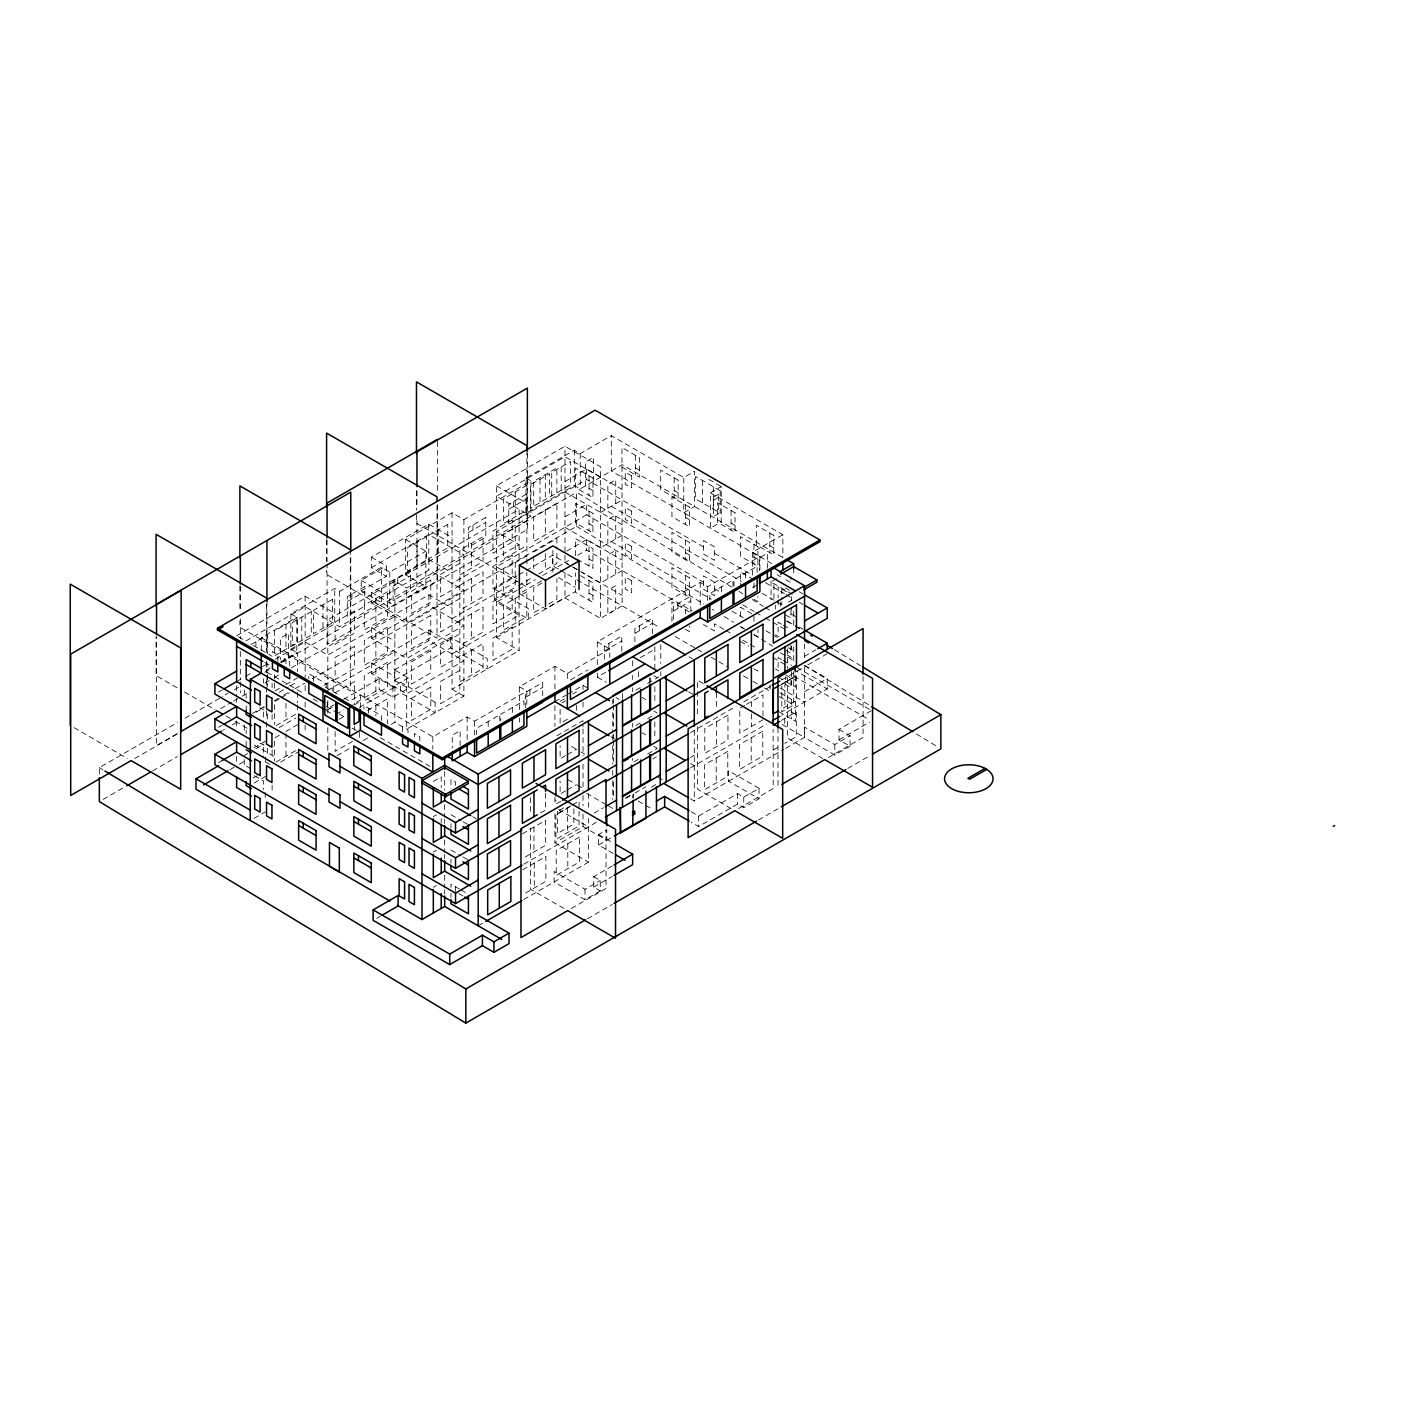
<?xml version="1.0" encoding="UTF-8"?>
<svg xmlns="http://www.w3.org/2000/svg" width="1405" height="1405" viewBox="0 0 1405 1405"><rect width="100%" height="100%" fill="white"/><g stroke="black" fill="none" stroke-linecap="round" stroke-linejoin="round"><path stroke-width="0.75" stroke-dasharray="5 3.75" d="M371.324 557.188L386.357 565.864L386.357 576.349L371.324 567.673L371.324 557.188L428.648 524.1L452.059 537.606M236.62 635.815L305.148 596.247L334.741 613.335M519.112 594.508L519.112 650.55L496.439 637.466L496.439 485.814L564.968 446.246L600.462 466.741L600.462 618.393L612.791 611.28M405.676 539.573L425.873 551.234L425.873 586.517L405.676 574.873L405.676 539.573L452.059 512.79L463.896 519.622L530.95 480.914L530.95 516.215L406.712 587.94L394.875 581.108L327.822 619.816L327.822 690.399M290.853 613.845L296.771 617.252L296.771 652.552L290.853 649.145L290.853 613.845L334.741 588.502L339.659 591.347L381.422 567.234L389.782 572.063L425.873 551.234M782.567 557.311L622.152 464.686L580.247 488.887L574.329 485.463L526.014 513.369L526.014 478.069L574.329 450.18L580.247 453.587L611.298 435.655L683.778 477.489L694.614 471.237L694.614 506.538L683.778 512.79L683.778 477.489M371.324 567.673L428.648 534.567L463.896 554.922M245.875 640.943L305.148 606.714L339.659 626.648L381.422 602.534L381.422 567.234M261.26 650.199L261.26 637.747L296.771 617.252M425.873 586.517L389.782 607.346L361.208 590.855L361.208 580.388L386.357 565.864M250.933 644.596L267.494 635.042L267.494 653.711M526.805 485.322L503.64 498.705L503.64 523.591L526.805 510.208M361.208 590.855L386.357 576.349M347.281 601.586L364.738 591.505M468.357 532.548L485.796 522.467M508.786 509.207L526.225 499.126M371.693 603.026L428.894 570.009L463.896 590.205L406.712 623.223L371.693 603.026L371.693 592.541L428.894 559.524L452.059 572.906M564.968 481.546L586.658 469.007L622.152 489.502M405.676 574.873L519.112 509.383L519.112 561.28M393.119 585.92L410.559 575.839M290.853 649.145L334.741 623.802L334.741 588.502M218.53 692.015L222.148 689.925M236.62 681.583L244.031 677.298M245.875 676.227L253.286 671.959M262.542 666.602L268.109 663.406M275.503 659.121L305.148 642.015L327.822 655.116L394.875 616.391M703.484 546.931L586.658 479.491L496.439 531.582L519.112 544.666L452.059 583.374M270.287 667.832L264.825 670.993L303.849 693.526M280.561 661.895L296.771 652.552M281.018 662.528L297.561 652.974L297.561 671.643M526.805 520.623L503.64 534.005L503.64 558.874L526.805 545.509M99.351 773.997L99.351 767.622L177.293 722.662M184.898 718.271L222.938 696.353M225.134 694.895L228.084 693.192M234.336 689.767L240.044 686.483M264.755 672.222L270.463 668.938M281.351 662.475L576.577 492.382M459.856 563.3L440.643 574.399L440.643 596.616L459.856 585.516M177.293 733.621L156.535 745.598L156.535 636.869M220.603 708.612L231.737 702.184M233.581 701.113L240.993 696.827M242.24 696.125L248.422 692.542M264.878 683.058L272.412 678.703M274.309 677.614L281.843 673.258M291.274 667.797L350.776 633.462L350.776 555.168M134.775 758.472L177.416 733.849M459.856 574.856L483.039 561.491L483.039 536.605L459.856 549.987L459.856 656.1L440.643 667.199L440.643 645L459.856 633.901M371.693 638.309L428.894 605.292L463.896 625.506L406.712 658.524L371.693 638.309L371.693 627.842L428.894 594.824L452.059 608.207M564.968 516.829L586.658 504.307L586.658 514.792L703.484 582.232M279.349 688.38L274.397 691.242L274.397 680.863M285.97 684.551L297.561 677.86M459.856 585.27L483.039 571.905L483.039 596.774L459.856 610.156M218.53 727.316L222.148 725.226M279.209 692.279L288.482 686.94M290.326 685.868L297.737 681.583M586.658 514.792L496.439 566.865L517.216 578.878M103.145 799.41L125.238 786.677M152.583 770.906L177.293 756.645M222.903 730.337L224.379 729.494M232.44 724.84L238.148 721.555M252.268 713.529L265.703 705.784M274.274 700.726L281.878 696.336M283.775 695.229L293.276 689.75M295.173 688.661L304.692 683.181M312.296 678.791L576.577 526.366L576.577 492.207L731.636 587.009M600.462 512.509L622.152 499.987M255.903 712.317L264.175 707.54M279.349 698.777L274.397 701.657L274.397 724.453M281.018 697.828L289.29 693.051M526.805 555.923L503.64 569.288L503.64 594.174M533.707 551.937L556.889 538.554L556.889 548.916M459.856 598.6L440.643 609.7L440.643 631.899L459.856 620.799M494.297 588.941L528.315 608.576L528.315 619.061L494.297 599.426L494.297 588.941L516.882 575.91M518.761 574.821L524.399 571.554M526.295 570.465L552.639 555.256L571.431 566.11M371.693 673.61L428.894 640.592L463.896 660.807L406.712 693.824L371.693 673.61L371.693 663.142L428.894 630.125L452.059 643.49M566.759 551.094L586.658 539.608L622.152 560.103M327.295 690.61L394.875 651.692M452.059 618.674L517.251 581.038M276.047 725.577L297.561 713.16M494.297 599.426L516.882 586.377M518.533 585.569L531.933 577.683M538.677 573.942L556.889 563.44L556.889 550.988M459.856 620.571L483.039 607.188L483.039 632.074L459.856 645.457M335.128 692.77L354.359 681.653L354.359 703.87M218.53 762.616L222.148 760.527M279.209 727.579L295.875 717.955M516.812 590.399L496.439 602.165L519.112 615.267L452.059 653.975M518.656 589.345L535.323 579.721M542.734 575.435L568.568 560.525M577.613 555.291L586.658 550.075L692.121 610.982M541.733 580.809L519.376 593.718L545.509 608.804L575.312 591.593M254.112 747.759L265.703 741.067M622.152 535.27L600.462 547.81L564.968 527.314M541.996 583.022L533.707 587.799L533.707 612.685L541.996 607.908M244.312 755.451L247.631 753.537M255.903 748.76L264.175 743.983M279.349 735.219L274.397 738.082L274.397 760.895M285.97 731.39L297.561 724.699M322.904 711.229L334.144 704.748M343.522 699.339L379.104 678.791L392.908 686.746L408.328 677.86L408.328 688.327L392.908 697.231L379.104 689.258L352.883 704.397M394.524 669.886L450.724 637.431L487.201 658.506L487.201 668.973L450.724 647.916L394.524 680.354L394.524 669.886L408.328 677.86M332.23 707.119L327.295 709.964L327.295 701.762M229.893 769.712L237.427 765.374M239.307 764.285L244.962 761.018M710.403 492.874L721.239 486.604L721.239 521.905L710.403 528.157L710.403 492.874L782.866 534.708L782.866 557.539M336.023 714.144L343.874 709.911M354.13 705.029L359.048 702.184L359.048 705.134M713.512 500.145L718.447 497.3M338.991 719.255L346.455 714.952M359.487 707.418L394.875 686.992M548.617 604.08L556.889 599.303L556.889 578.561M276.047 762.019L297.561 749.585M367.583 710.28L387.446 698.812L387.446 723.698M253.041 777.984L256.676 775.876M280.631 762.054L297.597 752.255M496.439 637.466L564.968 597.898L600.462 618.393M254.112 783.059L265.703 776.368M622.152 570.571L600.462 583.093L581.775 572.309M459.856 670.326L440.643 681.425L440.643 703.642L459.856 692.524L459.856 656.996L483.039 643.631L483.039 668.517L459.856 681.882M352.602 741.313L335.128 751.394L335.128 731.215M337.112 755.627L351.97 747.056M363.122 740.611L368.725 737.379M391.134 724.436L394.875 722.293L407.994 729.862L407.994 736.325M452.059 512.79L452.059 689.275L519.112 650.55M463.896 519.622L463.896 696.107L406.712 729.125L406.712 587.94M254.112 818.36L265.194 811.95M261.26 637.747L432.828 736.8L467.163 716.972L474.556 721.239L526.822 691.067L526.822 705.609M519.428 709.648L519.428 686.799L554.922 666.304L567.357 673.487L609.752 649.005L609.752 657.312M597.318 664.67L597.318 641.839L700.234 582.408L707.628 586.693L759.894 556.52L759.894 571.045M752.5 575.084L752.5 552.235L782.866 534.708M604.326 651.007L621.783 640.943M634.902 633.356L652.341 623.293M673.346 611.157L690.803 601.094M525.294 697.442L542.734 687.379M570.43 679.985L587.87 669.922M554.922 701.604L566.162 695.124M568.042 694.035L583.022 685.377L588.361 688.45M597.318 672.977L597.318 677.122L606.626 671.748M752.5 587.536L759.473 583.514M560.121 701.341L565.565 698.197M572.819 694.017L576.454 691.91M561.947 702.886L565.565 700.796M640.329 657.628L654.835 649.25M776.702 578.684L771.046 581.951L792.42 594.315M433.32 781.426L441.223 776.877L441.223 787.573M567.392 719.272L560.121 723.452L560.121 708.278M556.802 735.816L583.022 720.677L583.022 726.912M640.171 687.677L632.672 692.015L632.672 687.853M647.67 683.357L658.91 676.876M788.293 602.165L791.911 600.076M433.32 816.727L436.481 814.9M565.565 755.609L560.121 758.753L560.121 745.739M567.392 754.573L576.454 749.322M640.171 722.978L632.672 727.298L632.672 723.154M647.67 718.658L653.29 715.408M433.32 852.027L436.481 850.201M565.565 790.91L560.121 794.053L560.121 781.04M567.392 789.856L576.454 784.622M804.556 656.311L815.901 649.76M540.591 812.88L545.562 810L545.562 791.349M560.876 801.166L555.906 804.029L555.906 799.884M638.292 759.35L632.672 762.599L632.672 758.454M647.67 753.941L657.031 748.549M690.558 732.602L736.132 706.294M743.737 701.903L770.344 686.536M781.76 679.95L802.659 667.884M827.246 653.694L804.556 666.778L804.556 737.379L785.43 748.426M559.348 810.299L566.601 806.101M522.379 833.797L545.562 820.415L545.562 845.301L524.03 857.717M570.799 805.838L555.906 814.443L555.906 839.329L579.071 825.947L579.071 811.423M572.45 804.889L579.071 801.061L579.071 809.35M744.773 705.398L739.803 708.278L739.803 733.147L762.968 719.781L762.968 694.895L746.424 704.449M781.602 684.13L796.495 675.542L796.495 700.428L779.951 709.982M376.716 918.308L380.263 916.253M557.539 813.934L573.855 804.503M652.728 758.981L656.346 756.874M778.932 686.097L794.967 676.841L869.66 719.957M433.32 887.31L436.481 885.501M594.069 813.126L603.43 807.717M690.558 757.418L694.298 755.258M804.556 691.594L827.246 678.51L827.246 688.977L781.76 715.25M625.471 797.987L630.915 794.844M625.963 798.268L633.216 794.071L633.216 798.286M635.042 793.035L645.931 786.747M554.922 813.723L554.922 842.789L583.022 826.562L606.802 840.295L606.802 829.811L598.618 834.552L598.618 845.02L613.739 853.748M651.411 787.081L657.031 783.832M793.72 671.695L793.72 704.924L781.812 711.791L781.812 686.132M523.819 864.163L597.81 821.433M690.558 767.903L766.55 724.032M522.695 869.8L545.86 856.418L545.86 881.304L522.695 894.669M781.408 720.414L796.301 711.826L796.301 736.712L784.728 743.385M598.618 845.02L612.475 837.029M773.136 750.077L779.757 746.266M478.192 925.807L483.882 922.505M523.749 899.499L588.449 862.143L588.449 818.465M690.575 798.883L694.298 801.026L783.533 749.515M838.996 729.353L850.06 735.746L850.06 746.231L838.996 739.838L838.996 729.353L871.539 710.561M593.7 876.667L600.269 880.461L600.269 890.946L593.7 887.152L593.7 876.667L612.246 865.954M691.102 811.704L698.654 816.059L737.607 793.579L743.754 797.127L759.034 788.31L759.034 798.778L743.754 807.612L737.607 804.064L698.654 826.544L691.102 822.171M838.996 739.838L869.73 722.082M850.06 746.231L834.781 755.047L804.363 737.485L804.363 727.017L834.781 744.58L850.06 735.746M600.269 890.946L584.989 899.762L554.132 881.954L554.132 871.486L584.989 889.295L600.269 880.461M593.7 887.152L612.246 876.439M738.486 808.595L773.189 788.556L773.136 729.353M828.37 757.506L863.074 737.467L863.074 676.49M571.326 908.508L606.029 888.469L606.029 829.653M587.431 918.747L612.246 904.416M758.454 820.011L779.371 807.928M847.759 768.447L868.659 756.382M708.823 479.439L721.239 486.604M635.446 467.865L639.398 470.148M731.092 523.082L735.043 525.365M674.189 490.415L678.123 492.698M769.835 545.632L773.769 547.915M621.958 467.092L639.398 477.156L639.398 457.591L621.958 447.51L622.152 605.871L607.838 614.125L607.838 590.223L615.724 585.657L615.724 609.577M752.5 552.235L759.894 556.52M771.714 563.563L611.298 470.956L611.298 435.655M685.447 517.391L689.381 519.674M753.976 556.96L757.91 559.243M777.141 574.715L780.548 576.682M785.781 579.703L790.91 582.654L790.91 576.911M799.305 591.786L803.028 593.946M600.462 477.208L564.968 456.713L496.439 496.281L530.95 516.215M785.29 587.905L794.211 593.051M786.572 591.821L778.142 586.939L778.142 597.827M714.478 553.289L752.202 575.067M765.409 582.689L784.289 593.595M786.168 594.684L793.72 599.039M799.305 602.271L803.028 604.413M589.011 488.378L592.963 490.661M611.298 506.239L741.401 581.354M762.125 593.332L782.866 605.292L781.812 605.906L781.812 601.639M685.447 552.692L689.381 554.975M795.581 616.602L791.63 614.319L791.63 607.294M785.781 615.004L790.91 617.954L790.91 610.297M753.976 599.285L757.91 601.551L757.91 596.3M564.968 492.013L622.152 524.803M799.305 627.087L803.028 629.229M785.939 620.729L793.386 625.032M795.248 626.103L800.832 629.335M781.514 624.189L778.142 622.239L778.142 635.288M783.2 625.155L789.944 629.054M526.014 478.069L530.95 480.914M714.478 588.59L722.03 592.945M742.771 604.923L754.099 611.456M755.978 612.545L763.53 616.9M765.409 617.989L771.082 621.256M772.961 622.345L788.065 631.056M589.011 523.679L592.963 525.962M775.419 634.726L778.844 636.711M611.298 541.54L711.229 599.232M731.97 611.21L743.28 617.743M765.901 630.792L777.211 637.326M685.447 587.993L689.381 590.276M788.258 647.67L795.581 651.885M785.781 650.287L790.91 653.255L790.91 645.58M496.439 485.814L526.014 502.885M740.47 626.788L743.842 628.738M753.976 634.568L757.91 636.851L757.91 629.826M804.889 665.601L827.246 678.51M780.355 652.798L793.386 660.332M796.828 667.445L869.66 709.49M781.514 659.489L778.142 657.54L778.142 670.589M783.2 660.455L791.63 665.32M723.909 629.317L714.478 623.873L714.478 630.95L703.484 624.593M725.788 630.406L731.461 633.673M742.771 640.223L748.444 643.49M750.323 644.579L757.875 648.934M772.961 657.645L788.065 666.356M793.72 669.623L827.246 688.977M689.381 611.965L671.941 601.884L671.941 621.467M740.47 641.453L748.9 646.318M589.011 558.979L592.963 561.262M791.63 677.877L795.581 680.16M775.419 668.991L778.844 670.958M785.781 674.962L790.91 677.93L790.91 687.502L785.781 684.551L785.781 676.876M577.209 559.172L592.963 568.27L592.963 548.688L575.523 538.624L575.523 558.207M778.142 677.122L795.581 687.185L795.581 667.603M685.447 629.264L689.381 631.548L689.381 626.279M753.976 668.833L757.91 671.098L757.91 667.603M573.293 567.198L578.93 570.448M580.809 571.536L622.152 595.386M570.571 565.846L564.968 562.597L564.968 446.246M572.432 566.918L579.914 571.238M780.355 688.099L804.556 702.078M580.581 575.699L592.963 582.847L592.963 602.429L575.523 592.366L575.523 572.783M779.828 692.665L795.581 701.762L795.581 721.345L778.142 711.264M558.277 568.99L552.639 565.741L552.639 555.256M560.156 570.079L575.172 578.755M577.051 579.844L660.069 627.754M675.225 636.518L696.09 648.548M697.986 649.654L701.762 651.832M711.246 657.312L716.936 660.596M718.833 661.685L728.317 667.164M743.473 675.91L751.06 680.301M752.957 681.39L762.441 686.869M764.338 687.958L770.01 691.242L770.01 684.955M779.125 696.494L793.72 704.924M589.011 593.138L592.963 595.404M791.63 712.036L795.581 714.32M558.505 577.596L575.295 587.29M689.03 656.802L692.542 658.84M782.216 724.471L804.556 737.379M703.185 683.515L697.6 680.301L697.6 717.323M519.551 582.741L416.477 523.222L416.477 512.351M521.395 583.795L526.893 586.974L526.805 572.502M822.856 758.542L787.467 738.117L787.467 677.14M688.713 691.91L694.298 695.141M597.318 641.839L609.752 649.005M653.747 675.752L656.996 677.631M641.997 697.389L645.72 699.532M597.318 677.122L606.205 682.25M653.747 711.053L656.996 712.932M616.005 697.547L619.254 699.427M759.034 788.31L728.615 770.748L728.615 781.215L759.034 798.778M641.997 732.69L645.72 734.833M690.575 763.582L694.298 765.725M653.747 746.354L656.996 748.215M361.208 580.388L381.422 592.049M371.693 592.541L394.875 605.924M610.964 736.8L616.549 740.031M731.109 808.542L697.6 789.206L697.6 726.034M519.428 686.799L526.822 691.067M658.084 777.264L662.949 780.074M371.693 627.842L394.875 641.224M571.694 746.582L579.141 750.885M581.003 751.956L584.726 754.099M452.059 689.275L463.896 696.107M633.216 794.071L632.672 797.899M638.169 801.061L652.798 809.508M371.693 663.142L394.875 676.508M567.954 779.722L575.418 784.025M577.279 785.096L582.864 788.328M394.524 680.354L408.328 688.327M586.693 793.386L606.802 804.995M608.435 805.943L613.3 808.753M558.646 809.649L588.449 826.843M598.618 834.552L613.739 843.281M238.481 636.886L245.963 641.207M253.427 645.51L272.113 656.311M337.2 693.982L322.992 685.781L333.74 679.581L333.74 692.05M344.295 698.092L349.617 701.165L360.365 694.966L360.365 707.418M264.632 662.457L270.252 665.707M313.139 698.882L318.707 702.096M326.153 706.399L337.288 712.827M339.167 713.916L346.649 718.236M380.298 737.66L430.808 766.831M326.311 710.596L333.74 714.882M554.922 842.789L588.449 862.143M352.093 728.089L357.572 731.25M472.607 816.691L476.33 818.834M450.987 814.724L461.103 820.573M462.93 821.626L468.427 824.805M259.943 707.786L263.613 709.911M563.949 908.455L530.44 889.119L530.44 828.125M176.977 687.712L156.078 675.629L156.078 636.5M184.582 692.085L215 709.648M226.082 716.058L233.423 720.291M235.267 721.362L248.123 728.774M450.987 850.025L461.103 855.873M462.93 856.927L468.427 860.106M259.943 743.087L263.613 745.194M254.358 745.107L273.097 755.925L273.097 760.123M265.598 762.072L271.218 765.321M459.259 888.961L450.987 884.184L450.987 887.468M461.103 890.032L466.601 893.194M250.793 768.746L246.174 766.076L246.174 769.36M254.463 775.771L263.613 781.057L263.613 789.452M462.93 896.004L455.606 891.771L455.606 886.854M74.043 727.685L127.275 758.419M99.351 767.622L103.092 769.887M738.942 591.365L742.841 593.841M752.184 599.549L763.389 606.38M765.251 607.522L770.853 610.947M787.678 621.203L800.745 629.194M834.377 649.707L860.527 665.671M576.577 526.366L703.782 604.045M712.405 609.313L713.828 610.192M724.155 616.496L733.498 622.204M740.962 626.77L744.703 629.054M754.046 634.761L759.648 638.169M761.51 639.31L772.732 646.16M787.116 654.958L793.281 658.717M804.485 665.566L869.871 705.503M916.429 733.937L937.117 746.564M834.781 744.58L834.781 755.047M804.556 643.894L804.556 662.598M794.967 666.356L794.967 676.841M793.72 567.883L793.72 574.083M793.72 611.438L793.72 628.053M793.72 646.739L793.72 663.336M791.63 596.826L791.63 601.006M791.63 646.107L791.63 649.602M791.63 671.608L791.63 684.902M791.63 699.479L791.63 719.061M787.467 648.811L787.467 668.411M784.903 682.233L784.903 707.101M784.728 718.517L784.728 726.807M781.812 588.8L781.812 599.496M780.548 602.394L780.548 606.24M778.142 600.005L778.142 606.521M777.984 727.79L777.984 786.589M775.419 605.186L775.419 609.015M773.927 584.796L773.927 599.777M771.046 580.985L771.046 599.672M769.835 533.075L769.835 552.657M767.358 568.252L767.358 553.289L759.473 557.838L759.473 570.676M757.137 572.485L757.137 566.268L733.972 579.65L733.972 585.867M753.976 544.402L753.976 563.985M753.976 588.063L753.976 579.703L740.47 571.905L740.47 587.132M753.976 621.273L753.976 614.986L740.47 607.206L740.47 618.077M751.394 701.587L751.394 711.949M751.394 714.021L751.394 726.473M751.201 737.871L751.201 762.757M745.546 572.959L745.546 579.176M743.754 797.127L743.754 807.612M737.607 793.579L737.607 804.064M732.989 586.429L732.989 580.212L709.806 593.595L709.806 599.812M731.092 510.524L731.092 530.106M721.397 586.904L721.397 593.121M716.374 692.718L716.374 709.297M716.374 721.784L716.374 746.67M716.199 758.068L716.199 782.954M713.283 486.71L713.283 509.137M707.628 586.693L707.628 601.217M702.553 480.528L702.553 502.937M700.234 582.408L700.234 605.256M698.654 816.059L698.654 826.544M694.298 730.442L694.298 801.026M690.803 611.561L690.803 596.177L673.346 606.24L673.346 625.822M685.447 504.834L685.447 524.416M685.447 540.135L685.447 559.717M685.447 575.435L685.447 595M685.447 609.682L685.447 613.862M677.965 603.588L677.965 608.488M674.189 477.858L674.189 497.44M660.772 644.649L660.772 663.336M660.772 671.643L660.772 675.787M654.835 646.651L654.835 668.78M654.835 686.711L654.835 704.063M654.835 722.012L654.835 739.364M652.341 633.76L652.341 618.376L634.902 628.457L634.902 645.931M650.515 678.035L650.515 682.18M649.672 677.825L649.672 684.182M639.521 625.787L639.521 630.705M638.52 671.695L638.52 678.194M635.446 455.308L635.446 474.89M632.672 660.859L632.672 667.094M632.672 675.401L632.672 679.546M622.538 693.49L622.538 699.848M621.783 651.411L621.783 636.026L604.326 646.089L604.326 663.582M615.724 503.693L615.724 479.772L607.838 484.339L607.838 508.241M615.724 538.976L615.724 515.073L607.838 519.622L607.838 543.542M615.724 574.276L615.724 550.374L607.838 554.922L607.838 578.825M613.493 698.707L613.493 702.957M613.493 705.082L613.493 726.297M613.493 734.007L613.493 738.257M613.493 740.365L613.493 761.598M613.493 782.041L613.493 796.881M612.756 699.831L612.756 703.975M612.756 712.282L612.756 730.969M612.756 735.131L612.756 743.421M612.756 745.511L612.756 764.197M612.756 770.414L612.756 778.721M612.756 780.794L612.756 799.48M608.945 643.437L608.945 648.337M593.454 481.248L593.454 457.345L585.569 461.894L585.569 485.814M589.011 475.821L589.011 495.403M589.011 511.121L589.011 530.704M589.011 546.422L589.011 565.987M589.011 580.564L589.011 600.146M588.449 793.614L588.449 810.176M586.658 469.007L586.658 479.491M586.658 539.608L586.658 550.075M584.989 889.295L584.989 899.762M583.022 685.377L583.022 689.539M583.022 701.991L583.022 710.298M583.022 728.984L583.022 755.978M583.022 764.285L583.022 791.261M583.022 795.423L583.022 805.803M583.022 814.11L583.022 826.562M580.247 453.587L580.247 488.887M576.454 705.363L576.454 711.861M574.329 450.18L574.329 485.463M573.855 808.841L573.855 824.033L557.539 833.464L557.539 811.335M567.796 843.755L567.796 868.641M567.497 807.752L567.497 832.638M567.357 673.487L567.357 681.794M564.968 572.977L564.968 597.898M561.192 466.969L561.192 490.363M556.889 492.839L556.889 467.97L533.707 481.335L533.707 506.222M554.922 666.304L554.922 691.225M554.922 705.767L554.922 726.526M554.922 797.109L554.922 805.416M552.903 550.268L552.903 572.169M551.708 495.842L551.708 472.449L570.658 461.507L570.658 484.901L530.51 508.066L530.51 484.69L549.46 473.748L549.46 497.142M545.298 474.644L545.298 499.53M545.298 509.945L545.298 534.831M545.298 553.535L545.298 570.131M542.734 695.756L542.734 682.461L525.294 692.524L525.294 710.017M539.977 479.21L539.977 502.604M534.269 863.109L534.269 887.995M533.97 827.106L533.97 851.992M533.707 556.081L533.707 568.516M530.44 797.636L530.44 815.058M529.913 689.873L529.913 694.773M527.367 453.341L527.367 529.439L416.951 593.191L416.951 517.075M526.893 449.986L526.893 556.538M526.893 558.716L526.893 565.231M523.942 705.047L523.942 700.902L500.777 714.284L500.777 720.502M519.428 717.955L519.428 722.1M515.231 492.013L515.231 516.899M515.231 527.314L515.231 552.2M515.231 562.597L515.231 587.483M515.231 598.477L515.231 623.346M513.405 501.62L513.405 506.538M512.368 707.593L512.368 713.81M499.794 721.064L499.794 714.846L476.611 728.229L476.611 734.446M488.202 721.538L488.202 729.827M474.556 721.239L474.556 735.781M472.976 524.961L472.976 529.878M471.448 543.296L471.448 568.182M471.448 578.579L471.448 603.465M471.448 613.88L471.448 638.766M471.448 650.322L471.448 675.19M467.163 716.972L467.163 739.82M460.138 745.634L460.138 730.653L452.252 735.201L452.252 748.04M455.606 785.377L455.606 782.111L450.987 779.441L450.987 788.539M450.987 823.839L450.987 828.019M450.987 859.14L450.987 863.32M450.987 893.281L450.987 897.479M450.724 637.431L450.724 647.916M444.665 771.486L444.665 790.172M444.665 804.714L444.665 817.166M444.665 819.238L444.665 823.4M444.665 840.014L444.665 852.466M444.665 854.539L444.665 858.701M444.665 875.297L444.665 887.767M444.665 889.839L444.665 893.984M441.223 818.588L441.223 822.873M438.272 529.896L438.272 553.271M437.464 441.504L437.464 493.682M437.464 504.553L437.464 580.669L327.049 644.421L327.049 563.949M437.008 505.554L437.008 638.204L326.592 574.452L326.592 570.096M432.828 736.8L432.828 749.251M428.894 559.524L428.894 570.009M428.894 594.824L428.894 605.292M428.894 630.125L428.894 640.592M428.648 524.1L428.648 534.567M419.832 740.997L419.832 736.694L414.405 733.568L414.405 737.871M417.074 542.119L417.074 565.513M416.951 490.995L416.951 508.382M416.477 490.608L416.477 510.191M402.568 726.736L402.568 733.182M397.738 578.333L397.738 583.251M394.875 581.108L394.875 722.293M392.908 686.746L392.908 697.231M389.782 572.063L389.782 607.346M381.475 720.589L381.475 715.672L364.018 705.609L364.018 708.875M379.104 678.791L379.104 689.258M375.873 598.477L375.873 623.363M375.873 633.778L375.873 658.646M375.873 669.061L375.873 693.947M375.873 705.503L375.873 715.865M368.637 708.278L368.637 713.178M359.399 732.304L359.399 738.573M354.359 726.174L354.359 730.214M351.9 593.999L351.9 598.916M350.302 549.654L350.302 690.997L239.886 627.245L239.886 620.729M339.659 591.347L339.659 626.648M332.23 687.765L332.23 690.716M327.822 700.779L327.822 713.248M327.822 727.772L327.822 752.694M327.049 540.029L327.049 561.789M326.592 539.66L326.592 561.403M326.259 687.063L326.259 683.796L308.801 673.733L308.801 678.633M322.974 604.835L322.974 628.228M313.42 676.402L313.42 681.302M305.148 596.247L305.148 677.315M305.148 685.622L305.148 693.93M305.148 702.219L305.148 710.526M305.148 725.068L305.148 733.375M301.776 617.076L301.776 640.469M297.561 692.419L297.561 702.781M297.561 704.853L297.561 711.088M289.676 665.847L289.676 661.544L284.249 658.418L284.249 664.881M288.447 657.347L288.447 633.427L280.561 637.993L280.561 659.718M285.97 624.364L285.97 649.25M285.97 659.665L285.97 663.81M285.97 703.255L285.97 719.852M285.97 733.463L285.97 756.276M277.839 661.175L277.839 654.712L272.43 651.586L272.43 655.889M274.397 674.646L274.397 678.791M272.113 683.392L272.113 687.537M272.113 714.53L272.113 722.837M272.113 749.831L272.113 758.138M272.113 785.114L272.113 793.421M267.494 674.488L267.494 686.922M267.494 713.933L267.494 722.223M267.494 748.285L267.494 756.593M266.95 601.393L266.95 653.571M266.95 662.282L266.95 673.153M266.95 675.331L266.95 681.847M266.493 604.572L266.493 652.412M266.493 661.105L266.493 671.976M266.493 680.67L266.493 685.025M266.493 687.203L266.493 693.719M266.493 711.123L266.493 719.817M266.493 721.994L266.493 728.51M265.703 756.803L265.703 763.337M265.194 792.385L265.194 801.078M263.613 678.791L263.613 682.988M263.613 712.001L263.613 722.469M263.613 747.302L263.613 757.769M255.903 641.734L255.903 645.879M246.174 694.913L246.174 698.197M246.174 706.118L246.174 710.315M246.174 730.214L246.174 733.498M246.174 741.419L246.174 749.796M244.312 689.943L244.312 698.232M244.312 725.226L244.312 731.461M244.312 759.596L244.312 767.885M240.343 586.307L240.343 610.227M240.343 618.92L240.343 638.502M240.343 651.551L240.343 679.809M240.343 681.987L240.343 692.858M239.886 585.938L239.886 612.018M236.62 685.71L236.62 696.055M236.62 698.127L236.62 702.272M236.62 721.011L236.62 727.21M236.62 756.329L236.62 762.546M426.558 536.657L407.608 547.599L407.608 570.992L426.558 560.051L426.558 536.657M447.756 524.416L428.806 535.358L428.806 558.751L447.756 547.81L447.756 524.416M297.561 617.673L274.397 631.056L274.397 655.942L297.561 642.559L297.561 617.673M311.26 611.614L292.31 622.556L292.31 645.931L311.26 634.99L311.26 611.614M332.458 599.373L313.508 610.314L313.508 633.708L332.458 622.766L332.458 599.373M364.738 586.587L347.281 596.668L347.281 616.251L364.738 606.17L364.738 586.587M485.796 517.549L468.357 527.63L468.357 547.212L485.796 537.131L485.796 517.549M526.225 494.209L508.786 504.29L508.786 523.872L526.225 513.791L526.225 494.209M410.559 570.922L393.119 581.003L393.119 600.585L410.559 590.504L410.559 570.922M387.446 591.786L364.281 605.169L364.281 630.055L387.446 616.672L387.446 591.786M354.359 611.07L335.128 622.169L335.128 644.368L354.359 633.269L354.359 611.07M512.175 519.955L492.962 531.055L492.962 553.254L512.175 542.154L512.175 519.955M556.889 503.253L533.707 516.636L533.707 541.522L556.889 528.14L556.889 503.253M430.773 580.107L411.542 591.206L411.542 613.405L430.773 602.306L430.773 580.107M354.359 646.37L335.128 657.47L335.128 679.669L354.359 668.569L354.359 646.37M387.446 627.087L364.281 640.452L364.281 665.338L387.446 651.973L387.446 627.087M512.175 555.256L492.962 566.356L492.962 588.555L512.175 577.455L512.175 555.256M430.773 615.39L411.542 626.49L411.542 648.706L430.773 637.589L430.773 615.39M387.446 662.37L364.281 675.752L364.281 700.638L387.446 687.256L387.446 662.37M512.175 590.539L492.962 601.639L492.962 623.838L512.175 612.738L512.175 590.539M526.805 591.786L503.64 605.151L503.64 630.037L526.805 616.672L526.805 591.786M430.773 650.691L411.542 661.79L411.542 683.989L430.773 672.89L430.773 650.691M718.447 494.349L713.512 497.194L713.512 516.548L718.447 513.703L718.447 494.349M512.175 626.981L492.962 638.081L492.962 660.28L512.175 649.18L512.175 626.981M430.773 687.133L411.542 698.232L411.542 720.431L430.773 709.332L430.773 687.133M727.966 715.11L704.801 728.475L704.801 753.361L727.966 739.978L727.966 715.11M579.387 837.064L556.204 850.447L556.204 875.315L579.387 861.95L579.387 837.064M727.772 751.394L704.607 764.759L704.607 789.645L727.772 776.263L727.772 751.394M762.774 731.18L739.61 744.562L739.61 769.431L762.774 756.066L762.774 731.18M720.185 490.696L695.651 476.541L695.651 498.951L720.185 513.124L720.185 490.696M735.043 512.807L717.604 502.727L717.604 522.309L735.043 532.39L735.043 512.807M678.123 480.141L660.684 470.06L660.684 489.643L678.123 499.723L678.123 480.141M773.769 535.358L756.329 525.294L756.329 544.859L773.769 554.94L773.769 535.358M689.381 507.117L671.941 497.054L671.941 516.619L689.381 526.699L689.381 507.117M757.91 546.685L740.47 536.605L740.47 556.187L757.91 566.268L757.91 546.685M631.67 475.909L625.26 472.203L625.26 484.181L631.67 487.869L631.67 475.909M714.478 546.914L703.484 540.574L703.484 554.009L714.478 560.349L714.478 546.914M592.963 478.104L575.523 468.041L575.523 487.605L592.963 497.686L592.963 478.104M689.381 542.418L671.941 532.337L671.941 551.919L689.381 562L689.381 542.418M631.67 511.192L625.26 507.504L625.26 519.464L631.67 523.169L631.67 511.192M714.478 582.214L703.484 575.857L703.484 589.292L714.478 595.65L714.478 582.214M592.963 513.405L575.523 503.324L575.523 522.906L592.963 532.987L592.963 513.405M689.381 577.701L671.941 567.638L671.941 587.22L689.381 597.283L689.381 577.701M631.67 546.492L625.26 542.787L625.26 554.764L631.67 558.47L631.67 546.492M631.67 580.739L625.26 577.051L625.26 589.029L631.67 592.717L631.67 580.739M435.129 702.237L400.618 682.303L400.618 692.788L435.129 712.704L435.129 702.237"/><path stroke-width="1.5" d="M437.464 439.326L327.049 503.078L327.049 537.869M217.476 628.228L595.123 410.19L819.94 539.994L819.94 541.698L442.294 759.736L217.476 629.932L217.476 628.228L442.294 758.015L819.94 539.994M217.476 629.932L223.167 626.648M328.963 759.947L214.93 694.105L214.93 683.638L236.62 671.098M223.957 688.889L236.62 681.583L251.565 690.206M218.6 765.76L196.015 778.792L196.015 789.276L250.248 820.59L250.424 679.3L261.26 673.048L261.26 654.361M181.052 731.443L216.897 710.754L222.412 713.933M328.963 795.248L214.93 729.406L214.93 718.921L236.62 706.399L236.62 716.884L251.565 725.507M223.957 724.19L236.62 716.884M126.731 785.817L150.686 771.995M181.105 754.45L221.428 731.197M519.376 593.718L519.376 565.249L552.903 545.895L579.036 560.981L579.036 589.45M521.922 865.269L455.519 903.591L214.93 764.689L214.93 754.222L236.62 741.7L236.62 752.167L251.565 760.808M222.148 760.527L236.62 752.167M519.376 565.249L545.509 580.335L579.036 560.981M203.549 784.921L228.014 770.801M349.511 736.519L360.365 730.249L432.828 772.1L432.828 753.414M582.373 678L570.43 684.902L570.43 699.567L587.87 689.504L587.87 674.839M611.316 661.65L621.783 655.608M634.902 648.021L652.341 637.958M673.346 625.822L690.803 615.759M527.051 711.106L542.734 702.043M250.424 679.3L421.992 778.352L444.665 765.268L478.192 784.622L804.556 596.194M526.822 709.753L526.822 726.367L474.556 756.54L467.163 752.272L452.252 760.878L452.252 752.325M526.893 717.779L554.922 701.604L579.668 715.883M608.488 670.677L700.234 617.708L707.628 621.976L759.894 591.804L759.894 575.207M795.248 590.82L771.046 576.84L759.473 583.514L759.473 574.961M779.494 571.958L793.72 563.739L793.72 568.867M780.495 574.223L793.72 566.584L816.885 579.966L816.885 582.25L803.66 589.872M645.106 663.898L567.357 708.787L567.357 685.939M612.756 695.668L650.515 673.891M448.388 756.944L478.192 774.137L804.556 585.709L804.556 639.767M468.322 781.285L444.665 767.622L421.992 780.706L445.648 794.369L468.322 781.285L468.322 783.551L445.648 796.653L421.992 782.989M803.66 587.606L816.885 579.966M470.745 815.62L444.665 800.551L433.32 807.102L433.32 787.854M622.538 725.314L650.515 709.174L650.515 684.27M421.992 803.186L455.519 822.54L478.192 809.438M588.449 745.774L616.549 729.564M622.503 726.122L660.245 704.327M666.198 700.884L694.298 684.674M804.556 621.01L827.246 607.908L827.246 618.393L455.519 833.007L339.975 766.305M646.054 713.09L649.672 711M470.745 850.903L444.665 835.852L433.32 842.403L433.32 818.869M537.272 789.891L522.379 798.497L522.379 823.383L537.272 814.777M542.242 787.028L545.562 785.114L545.562 791.349M708.102 691.278L704.801 693.192L704.801 718.06L708.102 716.164M711.422 689.363L727.966 679.809L727.966 698.461M622.538 760.614L650.515 744.474L650.515 719.553M421.992 838.469L455.519 857.823L478.192 844.739M588.449 781.075L616.549 764.847M622.503 761.422L660.245 739.627M666.198 736.185L694.298 719.957M817.798 648.671L827.246 643.209L827.246 649.496M624.347 760.913L627.965 758.823M562.527 800.2L579.071 790.646L579.071 765.76L555.906 779.143L555.906 795.739M478.192 915.322L509.031 933.131L509.031 943.616L493.945 952.327L482.442 945.67L449.705 964.585L373.15 920.363L373.15 909.896L398.089 895.494L398.089 905.962L382.055 915.235M470.745 886.204L444.665 871.153L433.32 877.704L433.32 854.17M339.975 801.588L455.519 868.308L521.922 829.969M605.309 781.812L688.678 733.673M772.241 685.447L779.845 681.056M778.282 686.044L773.33 688.907L773.33 713.793L778.282 710.93M622.538 795.915L650.515 779.775L650.515 754.854M421.992 873.769L455.519 893.123L478.192 880.022M605.309 806.646L616.549 800.148M622.503 796.705L660.245 774.928M666.198 771.486L688.678 758.507M397.475 905.382L421.992 919.537L444.665 906.453L501.778 939.418M605.309 817.113L688.678 768.974M772.241 720.73L779.845 716.339M773.136 725.191L779.757 721.38M632.303 812.143C633.128 811.019 633.128 816.287 632.303 814.988M634.779 811.282C632.794 809.947 636.728 814.777 633.796 814.127M656.469 801.149L664.635 796.424L689.205 810.615M614.371 835.94L664.635 806.909L689.205 821.082M620.027 807.436L620.518 832.937L645.931 818.272L645.931 790.945M485.779 921.417L521.852 900.587M373.15 909.896L449.705 954.1L482.442 935.203L493.945 941.842L509.031 933.131M614.09 864.9L632.636 854.187L632.636 864.655L614.09 875.368M781.724 784.429L824.717 759.613L872.558 787.239L872.558 678.334L796.793 634.586M862.389 666.813L940.858 714.688L940.858 748.847L465.828 1023.103L465.828 988.962L585.534 919.836M614.038 903.38L756.54 821.117M781.25 806.839L845.845 769.554M872.452 754.186L940.858 714.688M985.01 768.412L967.94 778.265L969.643 779.248L986.732 769.396M1333.222 826.333L1334.75 825.508M786.291 559.453L793.72 563.739M772.908 567.427L804.556 585.709M804.889 595.018L827.246 607.908M804.889 605.485L817.921 613.019M804.889 630.301L827.246 643.209M804.889 640.785L808.613 642.928M660.772 640.487L685.517 654.765M706.908 685.675L782.673 729.406L782.673 838.328L734.833 810.703L688.116 837.679L688.116 728.774L773.189 679.651L773.189 723.206M632.672 656.715L657.417 670.993M664.512 677.93L686.852 690.839M664.512 713.231L686.852 726.139M350.302 549.654L239.886 485.902L239.886 557.662M595.457 692.56L609.524 700.673M664.512 748.531L684.99 760.351M588.607 723.909L609.103 735.728M664.512 783.832L688.713 797.794M588.607 759.192L609.103 771.029M266.493 598.038L156.078 534.286L156.078 606.047M632.724 825.332L633.216 800.376M536.025 783.428L615.531 829.319L615.531 938.241L567.673 910.616L520.956 937.592L520.956 828.669L606.029 779.564L606.029 823.119M615.636 844.37L632.636 854.187M615.636 854.837L625.085 860.299M236.62 646.282L262.77 661.386M324.502 702.377L308.801 693.315L308.801 682.83M261.787 668.64L246.174 659.63L246.174 679.195L251.407 682.215M462.93 786.326L468.427 789.505L468.427 809.087L450.987 799.024L450.987 792.736M246.174 664.547L324.45 709.525M459.259 789.136L468.427 794.422M298.633 719.026L316.072 729.09M353.849 750.902L371.289 760.966M462.93 826.544L468.427 829.723M214.93 683.638L250.424 704.116M251.407 717.516L246.174 714.495L246.174 710.315M298.633 754.309L316.072 764.39M353.849 786.185L371.289 796.266M462.93 861.845L468.427 865.006M214.93 718.921L250.424 739.416M246.174 749.796L251.407 752.817M298.633 789.61L316.072 799.673M353.849 821.486L371.289 831.567M464.756 897.057L468.427 899.165M214.93 754.222L250.424 774.717M251.407 788.679L246.174 785.658L246.174 781.461M251.565 796.091L236.62 787.467L236.62 777.088M298.633 825.473L316.072 835.536M353.849 857.928L371.289 867.991M196.015 778.792L250.248 810.105M250.424 820.485L389.94 901.026M104.954 771.011L465.828 988.962M465.828 1023.103L99.351 801.605L99.351 777.703M810.773 635.253L812.213 636.131M826.895 645.158L832.515 648.566M871.732 706.645L912.829 731.742M863.074 674.312L863.074 628.562L777.984 677.684L777.984 727.79M784.903 611.632L784.903 636.518M784.903 646.932L784.903 671.818M782.866 561.701L782.866 570.009M771.046 568.463L771.046 576.84M767.358 570.395L767.358 578.965M757.137 576.63L757.137 591.154L733.972 604.536L733.972 590.012M751.394 630.986L751.394 655.872M751.394 666.286L751.394 691.172M745.546 583.321L745.546 597.845M732.989 590.592L732.989 605.098L709.806 618.481L709.806 603.957M721.397 597.265L721.397 611.79M716.374 651.2L716.374 676.086M716.374 686.501L716.374 692.718M707.628 605.362L707.628 621.976M700.234 611.474L700.234 617.708M694.298 659.841L694.298 726.245M666.198 676.068L666.198 781.953M664.635 796.424L664.635 806.909M660.245 679.511L660.245 785.395M656.469 786.677L656.469 811.633M649.672 684.182L649.672 709.665M649.672 719.483L649.672 744.949M649.672 754.784L649.672 780.249M640.627 689.416L640.627 714.882M640.627 724.699L640.627 750.182M640.627 760L640.627 785.465M634.287 811.563L634.287 814.408M632.794 811.844L632.794 815.269M631.583 694.632L631.583 720.098M631.583 729.933L631.583 755.398M631.583 765.216L631.583 790.699M622.538 699.848L622.503 807.19M620.518 807.717L620.518 832.937M616.549 704.73L616.549 810.632M609.752 661.474L609.752 684.305M606.802 815.339L606.802 825.683M588.449 720.958L588.449 789.452M567.497 737.168L567.497 762.037M567.497 772.451L567.497 797.338M554.922 693.297L554.922 701.604M545.509 580.335L545.509 606.609M533.97 756.522L533.97 781.391M533.97 791.805L533.97 816.691M527.367 451.163L527.367 388.096L416.951 451.848L416.951 486.639M526.893 449.986L526.893 445.631L416.477 381.897L416.477 453.639M523.942 711.264L523.942 725.788L500.777 739.171L500.777 724.646M512.368 717.955L512.368 732.479M499.794 725.226L499.794 739.733L476.611 753.115L476.611 738.591M499.267 883.306L499.267 908.192M498.968 776.719L498.968 801.605M498.968 812.02L498.968 836.906M498.968 847.32L498.968 872.206M493.945 941.842L493.945 952.327M488.202 731.9L488.202 746.424M482.442 935.203L482.442 945.67M478.192 774.137L478.192 925.807M474.556 739.926L474.556 756.54M468.427 824.805L468.427 844.387L450.987 834.307L450.987 830.127M468.427 860.106L468.427 879.671L450.987 869.607L450.987 865.41M468.427 895.898L468.427 913.83L450.987 903.766L450.987 899.569M467.163 743.965L467.163 752.272M460.138 747.776L460.138 756.329M455.519 822.54L455.519 833.007M455.519 857.823L455.519 868.308M455.519 893.123L455.519 903.591M449.705 954.1L449.705 964.585M445.648 794.369L445.648 796.653M444.665 758.981L444.665 769.413M444.665 794.334L444.665 800.551M444.665 825.473L444.665 835.852M444.665 860.773L444.665 871.153M444.665 896.056L444.665 906.453M442.294 758.015L442.294 759.736M441.223 794.001L441.223 802.554M441.223 825.016L441.223 837.854M441.223 858.174L441.223 873.137M441.223 893.457L441.223 908.438M437.008 501.216L437.008 496.861L326.592 433.109L326.592 507.047M433.32 889.453L433.32 912.987M421.992 778.352L421.992 919.537M419.832 745.3L419.832 753.905L414.405 750.779L414.405 742.174M407.994 738.468L407.994 747.074L402.568 743.948L402.568 735.342M381.475 724.769L381.475 735.254L364.018 725.191L364.018 712.616M360.365 709.49L360.365 730.249M359.048 709.226L359.048 721.538L354.13 724.383L354.13 707.98M358.468 748.654L358.468 753.572M358.468 783.937L358.468 788.855M358.468 819.238L358.468 824.155M358.468 855.68L358.468 860.598M350.776 550.83L350.776 492.119L156.535 604.255L156.535 634.691M349.617 705.31L349.617 736.448L322.992 721.081L322.992 689.943M303.252 716.778L303.252 721.678M303.252 752.061L303.252 756.979M303.252 787.362L303.252 792.28M303.252 823.225L303.252 828.142M289.676 670.15L289.676 678.773L284.249 675.629L284.249 667.024M277.839 663.336L277.839 671.941L272.43 668.798L272.43 660.192M266.95 540.504L266.95 601.393M250.793 662.282L250.793 667.199M240.343 555.871L240.343 584.129M236.62 639.995L236.62 681.583M181.14 731.706L181.14 590.363L70.707 654.115L70.707 795.458L131.069 760.597L180.665 789.241L180.665 647.898L70.25 584.146L70.25 725.489M510.542 770.028L487.377 783.41L487.377 808.297L510.542 794.914L510.542 770.028M545.562 749.831L522.379 763.196L522.379 788.082L545.562 774.717L545.562 749.831M579.071 730.477L555.906 743.842L555.906 768.728L579.071 755.346L579.071 730.477M727.966 644.509L704.801 657.891L704.801 682.777L727.966 669.395L727.966 644.509M762.968 624.294L739.803 637.677L739.803 662.563L762.968 649.18L762.968 624.294M796.495 604.94L773.33 618.323L773.33 643.209L796.495 629.826L796.495 604.94M510.542 805.328L487.377 818.711L487.377 843.597L510.542 830.215L510.542 805.328M762.968 659.595L739.803 672.977L739.803 697.864L762.968 684.481L762.968 659.595M796.495 640.241L773.33 653.624L773.33 678.51L796.495 665.127L796.495 640.241M510.542 840.629L487.377 854.012L487.377 878.88L510.542 865.515L510.542 840.629M510.858 876.632L487.676 889.997L487.676 914.883L510.858 901.501L510.858 876.632M985.924 768.869L983.535 767.657A24.236 13.98 0 0 0 945.144 775.736A24.236 13.98 0 0 0 974.034 792.42A24.236 13.98 0 0 0 988.014 770.239L985.924 768.869M335.725 701.675L324.783 695.352L324.783 714.934L335.725 721.257L335.725 701.675M348.054 708.787L337.112 702.465L337.112 722.047L348.054 728.37L348.054 708.787M260.118 691.453L254.691 688.327L254.691 701.991L260.118 705.117L260.118 691.453M271.955 698.285L266.529 695.159L266.529 708.823L271.955 711.949L271.955 698.285M404.57 774.858L399.143 771.714L399.143 788.943L404.57 792.069L404.57 774.858M414.422 780.548L409.013 777.422L409.013 794.633L414.422 797.759L414.422 780.548M316.072 724.172L298.633 714.109L298.633 733.673L316.072 743.754L316.072 724.172M371.289 756.048L353.849 745.985L353.849 765.567L371.289 775.63L371.289 756.048M339.975 759.578L328.963 753.238L328.963 766.656L339.975 773.013L339.975 759.578M260.118 726.754L254.691 723.61L254.691 737.274L260.118 740.417L260.118 726.754M271.955 733.586L266.529 730.442L266.529 744.106L271.955 747.249L271.955 733.586M404.57 810.141L399.143 807.014L399.143 824.226L404.57 827.369L404.57 810.141M414.422 815.848L409.013 812.705L409.013 829.916L414.422 833.06L414.422 815.848M316.072 759.473L298.633 749.392L298.633 768.974L316.072 779.055L316.072 759.473M371.289 791.349L353.849 781.285L353.849 800.85L371.289 810.931L371.289 791.349M339.975 794.879L328.963 788.521L328.963 801.956L339.975 808.314L339.975 794.879M260.118 762.037L254.691 758.911L254.691 772.574L260.118 775.701L260.118 762.037M271.955 768.869L266.529 765.743L266.529 779.406L271.955 782.532L271.955 768.869M404.57 845.441L399.143 842.315L399.143 859.526L404.57 862.652L404.57 845.441M414.422 851.131L409.013 848.005L409.013 865.217L414.422 868.343L414.422 851.131M316.072 794.756L298.633 784.693L298.633 804.275L316.072 814.338L316.072 794.756M371.289 826.649L353.849 816.568L353.849 836.151L371.289 846.214L371.289 826.649M316.072 830.636L298.633 820.555L298.633 840.137L316.072 850.201L316.072 830.636M404.57 881.778L399.143 878.652L399.143 895.863L404.57 898.989L404.57 881.778M414.422 887.468L409.013 884.342L409.013 901.553L414.422 904.68L414.422 887.468M260.118 798.479L254.691 795.353L254.691 809.017L260.118 812.143L260.118 798.479M271.955 805.311L266.529 802.185L266.529 815.848L271.955 818.975L271.955 805.311M371.289 863.074L353.849 853.011L353.849 872.593L371.289 882.656L371.289 863.074M339.325 848.093L329.473 842.403L329.473 866.323L339.325 872.013L339.325 848.093"/></g></svg>
